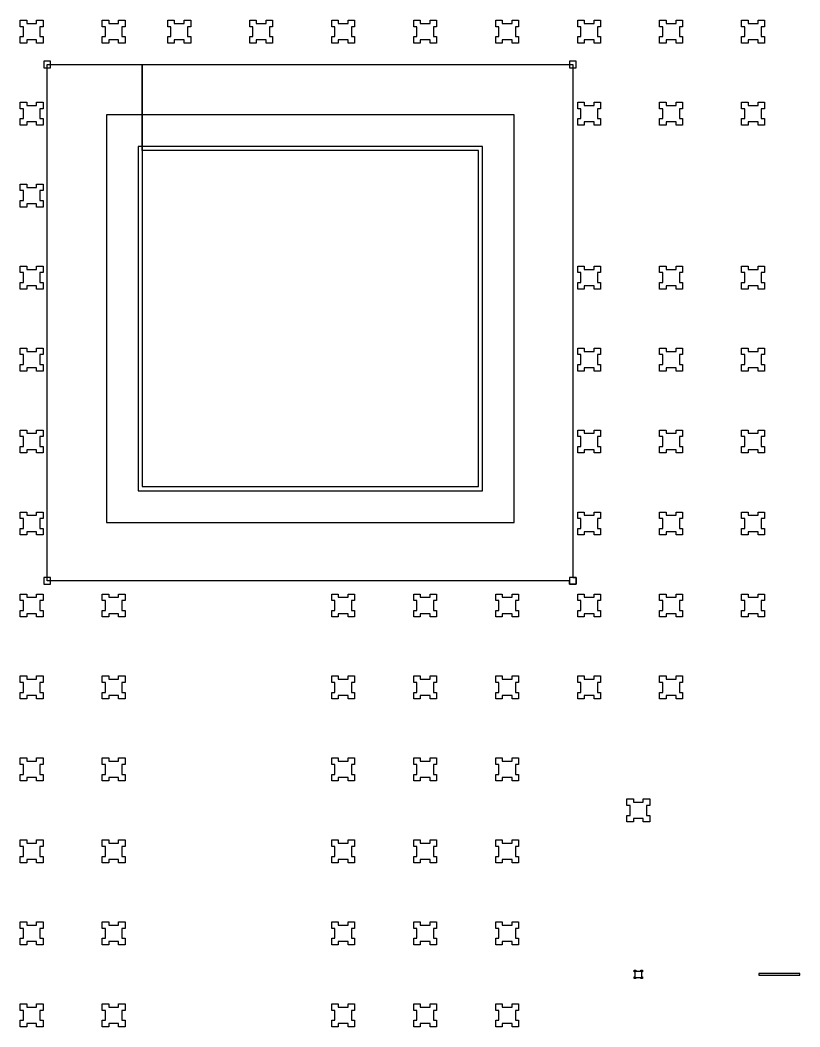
# Model space of a CAD drawing. Extents: x 0 to 9.6, y 0.2 to 11.8.
# Drawn here: x 0.03 to 4.79, y 5.68 to 11.82 of the extents above; entities that cross this region are included whole.
import ezdxf

# ---------------------------------------------------------------- set-up
doc = ezdxf.new("R2010")
doc.units = 0
doc.layers.add('holes', color=4, linetype='CONTINUOUS')
doc.layers.add('smallgap', color=3, linetype='CONTINUOUS')

msp = doc.modelspace()

# ---------------------------------------------------------------- linework, layer by layer
at = {"layer": 'holes', "linetype": 'CONTINUOUS'}
for points in [[(0.557, 8.757), (3.043, 8.757), (3.043, 11.243), (0.557, 11.243), (0.557, 8.757)], [(4.535, 5.995), (4.785, 5.995), (4.785, 6.005), (4.535, 6.005), (4.535, 5.995)]]:
    msp.add_lwpolyline(points, close=True, dxfattribs=at)
at = {"layer": 'smallgap', "linetype": 'CONTINUOUS'}
for points in [[(0.13, 11.8), (0.13, 11.82), (0.17, 11.82), (0.17, 11.78), (0.15, 11.78), (0.15, 11.72), (0.17, 11.72), (0.17, 11.68), (0.13, 11.68), (0.13, 11.7), (0.07, 11.7), (0.07, 11.68), (0.03, 11.68), (0.03, 11.72), (0.05, 11.72), (0.05, 11.78), (0.03, 11.78), (0.03, 11.82), (0.07, 11.82), (0.07, 11.8), (0.13, 11.8)], [(0.63, 11.8), (0.63, 11.82), (0.67, 11.82), (0.67, 11.78), (0.65, 11.78), (0.65, 11.72), (0.67, 11.72), (0.67, 11.68), (0.63, 11.68), (0.63, 11.7), (0.57, 11.7), (0.57, 11.68), (0.53, 11.68), (0.53, 11.72), (0.55, 11.72), (0.55, 11.78), (0.53, 11.78), (0.53, 11.82), (0.57, 11.82), (0.57, 11.8), (0.63, 11.8)], [(1.03, 11.8), (1.03, 11.82), (1.07, 11.82), (1.07, 11.78), (1.05, 11.78), (1.05, 11.72), (1.07, 11.72), (1.07, 11.68), (1.03, 11.68), (1.03, 11.7), (0.97, 11.7), (0.97, 11.68), (0.93, 11.68), (0.93, 11.72), (0.95, 11.72), (0.95, 11.78), (0.93, 11.78), (0.93, 11.82), (0.97, 11.82), (0.97, 11.8), (1.03, 11.8)], [(1.53, 11.8), (1.53, 11.82), (1.57, 11.82), (1.57, 11.78), (1.55, 11.78), (1.55, 11.72), (1.57, 11.72), (1.57, 11.68), (1.53, 11.68), (1.53, 11.7), (1.47, 11.7), (1.47, 11.68), (1.43, 11.68), (1.43, 11.72), (1.45, 11.72), (1.45, 11.78), (1.43, 11.78), (1.43, 11.82), (1.47, 11.82), (1.47, 11.8), (1.53, 11.8)], [(2.03, 11.8), (2.03, 11.82), (2.07, 11.82), (2.07, 11.78), (2.05, 11.78), (2.05, 11.72), (2.07, 11.72), (2.07, 11.68), (2.03, 11.68), (2.03, 11.7), (1.97, 11.7), (1.97, 11.68), (1.93, 11.68), (1.93, 11.72), (1.95, 11.72), (1.95, 11.78), (1.93, 11.78), (1.93, 11.82), (1.97, 11.82), (1.97, 11.8), (2.03, 11.8)], [(2.53, 11.8), (2.53, 11.82), (2.57, 11.82), (2.57, 11.78), (2.55, 11.78), (2.55, 11.72), (2.57, 11.72), (2.57, 11.68), (2.53, 11.68), (2.53, 11.7), (2.47, 11.7), (2.47, 11.68), (2.43, 11.68), (2.43, 11.72), (2.45, 11.72), (2.45, 11.78), (2.43, 11.78), (2.43, 11.82), (2.47, 11.82), (2.47, 11.8), (2.53, 11.8)], [(3.03, 11.8), (3.03, 11.82), (3.07, 11.82), (3.07, 11.78), (3.05, 11.78), (3.05, 11.72), (3.07, 11.72), (3.07, 11.68), (3.03, 11.68), (3.03, 11.7), (2.97, 11.7), (2.97, 11.68), (2.93, 11.68), (2.93, 11.72), (2.95, 11.72), (2.95, 11.78), (2.93, 11.78), (2.93, 11.82), (2.97, 11.82), (2.97, 11.8), (3.03, 11.8)], [(3.53, 11.8), (3.53, 11.82), (3.57, 11.82), (3.57, 11.78), (3.55, 11.78), (3.55, 11.72), (3.57, 11.72), (3.57, 11.68), (3.53, 11.68), (3.53, 11.7), (3.47, 11.7), (3.47, 11.68), (3.43, 11.68), (3.43, 11.72), (3.45, 11.72), (3.45, 11.78), (3.43, 11.78), (3.43, 11.82), (3.47, 11.82), (3.47, 11.8), (3.53, 11.8)], [(4.03, 11.8), (4.03, 11.82), (4.07, 11.82), (4.07, 11.78), (4.05, 11.78), (4.05, 11.72), (4.07, 11.72), (4.07, 11.68), (4.03, 11.68), (4.03, 11.7), (3.97, 11.7), (3.97, 11.68), (3.93, 11.68), (3.93, 11.72), (3.95, 11.72), (3.95, 11.78), (3.93, 11.78), (3.93, 11.82), (3.97, 11.82), (3.97, 11.8), (4.03, 11.8)], [(4.53, 11.8), (4.53, 11.82), (4.57, 11.82), (4.57, 11.78), (4.55, 11.78), (4.55, 11.72), (4.57, 11.72), (4.57, 11.68), (4.53, 11.68), (4.53, 11.7), (4.47, 11.7), (4.47, 11.68), (4.43, 11.68), (4.43, 11.72), (4.45, 11.72), (4.45, 11.78), (4.43, 11.78), (4.43, 11.82), (4.47, 11.82), (4.47, 11.8), (4.53, 11.8)], [(0.175, 11.53), (0.215, 11.53), (0.215, 11.57), (0.175, 11.57), (0.175, 11.53)], [(0.775, 11.025), (0.775, 11.55), (3.4, 11.55), (3.4, 11), (3.4, 9.7475), (3.4, 8.495), (3.4, 8.42), (3.42, 8.42), (3.42, 8.38), (3.38, 8.38), (3.38, 8.4), (2.9813, 8.4), (2.53, 8.4), (2.03, 8.4), (0.775, 8.4), (0.63, 8.4), (0.195, 8.4), (0.195, 11.55), (0.775, 11.55), (0.775, 11.025), (0.775, 8.975), (2.825, 8.975), (2.825, 11.025), (0.775, 11.025)], [(3.38, 11.53), (3.42, 11.53), (3.42, 11.57), (3.38, 11.57), (3.38, 11.53)], [(0.13, 11.3), (0.13, 11.32), (0.17, 11.32), (0.17, 11.28), (0.15, 11.28), (0.15, 11.22), (0.17, 11.22), (0.17, 11.18), (0.13, 11.18), (0.13, 11.2), (0.07, 11.2), (0.07, 11.18), (0.03, 11.18), (0.03, 11.22), (0.05, 11.22), (0.05, 11.28), (0.03, 11.28), (0.03, 11.32), (0.07, 11.32), (0.07, 11.3), (0.13, 11.3)], [(3.53, 11.3), (3.53, 11.32), (3.57, 11.32), (3.57, 11.28), (3.55, 11.28), (3.55, 11.22), (3.57, 11.22), (3.57, 11.18), (3.53, 11.18), (3.53, 11.2), (3.47, 11.2), (3.47, 11.18), (3.43, 11.18), (3.43, 11.22), (3.45, 11.22), (3.45, 11.28), (3.43, 11.28), (3.43, 11.32), (3.47, 11.32), (3.47, 11.3), (3.53, 11.3)], [(4.03, 11.3), (4.03, 11.32), (4.07, 11.32), (4.07, 11.28), (4.05, 11.28), (4.05, 11.22), (4.07, 11.22), (4.07, 11.18), (4.03, 11.18), (4.03, 11.2), (3.97, 11.2), (3.97, 11.18), (3.93, 11.18), (3.93, 11.22), (3.95, 11.22), (3.95, 11.28), (3.93, 11.28), (3.93, 11.32), (3.97, 11.32), (3.97, 11.3), (4.03, 11.3)], [(4.53, 11.3), (4.53, 11.32), (4.57, 11.32), (4.57, 11.28), (4.55, 11.28), (4.55, 11.22), (4.57, 11.22), (4.57, 11.18), (4.53, 11.18), (4.53, 11.2), (4.47, 11.2), (4.47, 11.18), (4.43, 11.18), (4.43, 11.22), (4.45, 11.22), (4.45, 11.28), (4.43, 11.28), (4.43, 11.32), (4.47, 11.32), (4.47, 11.3), (4.53, 11.3)], [(0.75, 8.95), (2.85, 8.95), (2.85, 11.05), (0.75, 11.05), (0.75, 8.95)], [(0.13, 10.8), (0.13, 10.82), (0.17, 10.82), (0.17, 10.78), (0.15, 10.78), (0.15, 10.72), (0.17, 10.72), (0.17, 10.68), (0.13, 10.68), (0.13, 10.7), (0.07, 10.7), (0.07, 10.68), (0.03, 10.68), (0.03, 10.72), (0.05, 10.72), (0.05, 10.78), (0.03, 10.78), (0.03, 10.82), (0.07, 10.82), (0.07, 10.8), (0.13, 10.8)], [(0.13, 10.3), (0.13, 10.32), (0.17, 10.32), (0.17, 10.28), (0.15, 10.28), (0.15, 10.22), (0.17, 10.22), (0.17, 10.18), (0.13, 10.18), (0.13, 10.2), (0.07, 10.2), (0.07, 10.18), (0.03, 10.18), (0.03, 10.22), (0.05, 10.22), (0.05, 10.28), (0.03, 10.28), (0.03, 10.32), (0.07, 10.32), (0.07, 10.3), (0.13, 10.3)], [(3.53, 10.3), (3.53, 10.32), (3.57, 10.32), (3.57, 10.28), (3.55, 10.28), (3.55, 10.22), (3.57, 10.22), (3.57, 10.18), (3.53, 10.18), (3.53, 10.2), (3.47, 10.2), (3.47, 10.18), (3.43, 10.18), (3.43, 10.22), (3.45, 10.22), (3.45, 10.28), (3.43, 10.28), (3.43, 10.32), (3.47, 10.32), (3.47, 10.3), (3.53, 10.3)], [(4.03, 10.3), (4.03, 10.32), (4.07, 10.32), (4.07, 10.28), (4.05, 10.28), (4.05, 10.22), (4.07, 10.22), (4.07, 10.18), (4.03, 10.18), (4.03, 10.2), (3.97, 10.2), (3.97, 10.18), (3.93, 10.18), (3.93, 10.22), (3.95, 10.22), (3.95, 10.28), (3.93, 10.28), (3.93, 10.32), (3.97, 10.32), (3.97, 10.3), (4.03, 10.3)], [(4.53, 10.3), (4.53, 10.32), (4.57, 10.32), (4.57, 10.28), (4.55, 10.28), (4.55, 10.22), (4.57, 10.22), (4.57, 10.18), (4.53, 10.18), (4.53, 10.2), (4.47, 10.2), (4.47, 10.18), (4.43, 10.18), (4.43, 10.22), (4.45, 10.22), (4.45, 10.28), (4.43, 10.28), (4.43, 10.32), (4.47, 10.32), (4.47, 10.3), (4.53, 10.3)], [(0.13, 9.8), (0.13, 9.82), (0.17, 9.82), (0.17, 9.78), (0.15, 9.78), (0.15, 9.72), (0.17, 9.72), (0.17, 9.68), (0.13, 9.68), (0.13, 9.7), (0.07, 9.7), (0.07, 9.68), (0.03, 9.68), (0.03, 9.72), (0.05, 9.72), (0.05, 9.78), (0.03, 9.78), (0.03, 9.82), (0.07, 9.82), (0.07, 9.8), (0.13, 9.8)], [(3.53, 9.8), (3.53, 9.82), (3.57, 9.82), (3.57, 9.78), (3.55, 9.78), (3.55, 9.7475), (3.55, 9.72), (3.57, 9.72), (3.57, 9.68), (3.53, 9.68), (3.53, 9.7), (3.47, 9.7), (3.47, 9.68), (3.43, 9.68), (3.43, 9.72), (3.45, 9.72), (3.45, 9.7475), (3.45, 9.78), (3.43, 9.78), (3.43, 9.82), (3.47, 9.82), (3.47, 9.8), (3.53, 9.8)], [(4.03, 9.8), (4.03, 9.82), (4.07, 9.82), (4.07, 9.78), (4.05, 9.78), (4.05, 9.7475), (4.05, 9.72), (4.07, 9.72), (4.07, 9.68), (4.03, 9.68), (4.03, 9.7), (3.97, 9.7), (3.97, 9.68), (3.93, 9.68), (3.93, 9.72), (3.95, 9.72), (3.95, 9.7475), (3.95, 9.78), (3.93, 9.78), (3.93, 9.82), (3.97, 9.82), (3.97, 9.8), (4.03, 9.8)], [(4.53, 9.8), (4.53, 9.82), (4.57, 9.82), (4.57, 9.78), (4.55, 9.78), (4.55, 9.7475), (4.55, 9.72), (4.57, 9.72), (4.57, 9.68), (4.53, 9.68), (4.53, 9.7), (4.47, 9.7), (4.47, 9.68), (4.43, 9.68), (4.43, 9.72), (4.45, 9.72), (4.45, 9.7475), (4.45, 9.78), (4.43, 9.78), (4.43, 9.82), (4.47, 9.82), (4.47, 9.8), (4.53, 9.8)], [(0.13, 9.3), (0.13, 9.32), (0.17, 9.32), (0.17, 9.28), (0.15, 9.28), (0.15, 9.22), (0.17, 9.22), (0.17, 9.18), (0.13, 9.18), (0.13, 9.2), (0.07, 9.2), (0.07, 9.18), (0.03, 9.18), (0.03, 9.22), (0.05, 9.22), (0.05, 9.28), (0.03, 9.28), (0.03, 9.32), (0.07, 9.32), (0.07, 9.3), (0.13, 9.3)], [(3.53, 9.3), (3.53, 9.32), (3.57, 9.32), (3.57, 9.28), (3.55, 9.28), (3.55, 9.22), (3.57, 9.22), (3.57, 9.18), (3.53, 9.18), (3.53, 9.2), (3.47, 9.2), (3.47, 9.18), (3.43, 9.18), (3.43, 9.22), (3.45, 9.22), (3.45, 9.28), (3.43, 9.28), (3.43, 9.32), (3.47, 9.32), (3.47, 9.3), (3.53, 9.3)], [(4.03, 9.3), (4.03, 9.32), (4.07, 9.32), (4.07, 9.28), (4.05, 9.28), (4.05, 9.22), (4.07, 9.22), (4.07, 9.18), (4.03, 9.18), (4.03, 9.2), (3.97, 9.2), (3.97, 9.18), (3.93, 9.18), (3.93, 9.22), (3.95, 9.22), (3.95, 9.28), (3.93, 9.28), (3.93, 9.32), (3.97, 9.32), (3.97, 9.3), (4.03, 9.3)], [(4.53, 9.3), (4.53, 9.32), (4.57, 9.32), (4.57, 9.28), (4.55, 9.28), (4.55, 9.22), (4.57, 9.22), (4.57, 9.18), (4.53, 9.18), (4.53, 9.2), (4.47, 9.2), (4.47, 9.18), (4.43, 9.18), (4.43, 9.22), (4.45, 9.22), (4.45, 9.28), (4.43, 9.28), (4.43, 9.32), (4.47, 9.32), (4.47, 9.3), (4.53, 9.3)], [(0.13, 8.8), (0.13, 8.82), (0.17, 8.82), (0.17, 8.78), (0.15, 8.78), (0.15, 8.72), (0.17, 8.72), (0.17, 8.68), (0.13, 8.68), (0.13, 8.7), (0.07, 8.7), (0.07, 8.68), (0.03, 8.68), (0.03, 8.72), (0.05, 8.72), (0.05, 8.78), (0.03, 8.78), (0.03, 8.82), (0.07, 8.82), (0.07, 8.8), (0.13, 8.8)], [(3.53, 8.8), (3.53, 8.82), (3.57, 8.82), (3.57, 8.78), (3.55, 8.78), (3.55, 8.72), (3.57, 8.72), (3.57, 8.68), (3.53, 8.68), (3.53, 8.7), (3.47, 8.7), (3.47, 8.68), (3.43, 8.68), (3.43, 8.72), (3.45, 8.72), (3.45, 8.78), (3.43, 8.78), (3.43, 8.82), (3.47, 8.82), (3.47, 8.8), (3.53, 8.8)], [(4.03, 8.8), (4.03, 8.82), (4.07, 8.82), (4.07, 8.78), (4.05, 8.78), (4.05, 8.72), (4.07, 8.72), (4.07, 8.68), (4.03, 8.68), (4.03, 8.7), (3.97, 8.7), (3.97, 8.68), (3.93, 8.68), (3.93, 8.72), (3.95, 8.72), (3.95, 8.78), (3.93, 8.78), (3.93, 8.82), (3.97, 8.82), (3.97, 8.8), (4.03, 8.8)], [(4.53, 8.8), (4.53, 8.82), (4.57, 8.82), (4.57, 8.78), (4.55, 8.78), (4.55, 8.72), (4.57, 8.72), (4.57, 8.68), (4.53, 8.68), (4.53, 8.7), (4.47, 8.7), (4.47, 8.68), (4.43, 8.68), (4.43, 8.72), (4.45, 8.72), (4.45, 8.78), (4.43, 8.78), (4.43, 8.82), (4.47, 8.82), (4.47, 8.8), (4.53, 8.8)], [(0.175, 8.38), (0.215, 8.38), (0.215, 8.42), (0.175, 8.42), (0.175, 8.38)], [(3.38, 8.38), (3.42, 8.38), (3.42, 8.42), (3.38, 8.42), (3.38, 8.38)], [(0.13, 8.3), (0.13, 8.32), (0.17, 8.32), (0.17, 8.28), (0.15, 8.28), (0.15, 8.22), (0.17, 8.22), (0.17, 8.18), (0.13, 8.18), (0.13, 8.2), (0.07, 8.2), (0.07, 8.18), (0.03, 8.18), (0.03, 8.22), (0.05, 8.22), (0.05, 8.28), (0.03, 8.28), (0.03, 8.32), (0.07, 8.32), (0.07, 8.3), (0.13, 8.3)], [(0.63, 8.3), (0.63, 8.32), (0.67, 8.32), (0.67, 8.28), (0.65, 8.28), (0.65, 8.22), (0.67, 8.22), (0.67, 8.18), (0.63, 8.18), (0.63, 8.2), (0.57, 8.2), (0.57, 8.18), (0.53, 8.18), (0.53, 8.22), (0.55, 8.22), (0.55, 8.28), (0.53, 8.28), (0.53, 8.32), (0.57, 8.32), (0.57, 8.3), (0.63, 8.3)], [(2.03, 8.3), (2.03, 8.32), (2.07, 8.32), (2.07, 8.28), (2.05, 8.28), (2.05, 8.22), (2.07, 8.22), (2.07, 8.18), (2.03, 8.18), (2.03, 8.2), (1.97, 8.2), (1.97, 8.18), (1.93, 8.18), (1.93, 8.22), (1.95, 8.22), (1.95, 8.28), (1.93, 8.28), (1.93, 8.32), (1.97, 8.32), (1.97, 8.3), (2.03, 8.3)], [(2.53, 8.3), (2.53, 8.32), (2.57, 8.32), (2.57, 8.28), (2.55, 8.28), (2.55, 8.22), (2.57, 8.22), (2.57, 8.18), (2.53, 8.18), (2.53, 8.2), (2.47, 8.2), (2.47, 8.18), (2.43, 8.18), (2.43, 8.22), (2.45, 8.22), (2.45, 8.28), (2.43, 8.28), (2.43, 8.32), (2.47, 8.32), (2.47, 8.3), (2.53, 8.3)], [(3.03, 8.3), (3.03, 8.32), (3.07, 8.32), (3.07, 8.28), (3.05, 8.28), (3.05, 8.22), (3.07, 8.22), (3.07, 8.18), (3.03, 8.18), (3.03, 8.2), (2.9813, 8.2), (2.97, 8.2), (2.97, 8.18), (2.93, 8.18), (2.93, 8.22), (2.95, 8.22), (2.95, 8.28), (2.93, 8.28), (2.93, 8.32), (2.97, 8.32), (2.97, 8.3), (2.9813, 8.3), (3.03, 8.3)], [(3.53, 8.3), (3.53, 8.32), (3.57, 8.32), (3.57, 8.28), (3.55, 8.28), (3.55, 8.22), (3.57, 8.22), (3.57, 8.18), (3.53, 8.18), (3.53, 8.2), (3.47, 8.2), (3.47, 8.18), (3.43, 8.18), (3.43, 8.22), (3.45, 8.22), (3.45, 8.28), (3.43, 8.28), (3.43, 8.32), (3.47, 8.32), (3.47, 8.3), (3.53, 8.3)], [(4.03, 8.3), (4.03, 8.32), (4.07, 8.32), (4.07, 8.28), (4.05, 8.28), (4.05, 8.22), (4.07, 8.22), (4.07, 8.18), (4.03, 8.18), (4.03, 8.2), (3.97, 8.2), (3.97, 8.18), (3.93, 8.18), (3.93, 8.22), (3.95, 8.22), (3.95, 8.28), (3.93, 8.28), (3.93, 8.32), (3.97, 8.32), (3.97, 8.3), (4.03, 8.3)], [(4.53, 8.3), (4.53, 8.32), (4.57, 8.32), (4.57, 8.28), (4.55, 8.28), (4.55, 8.22), (4.57, 8.22), (4.57, 8.18), (4.53, 8.18), (4.53, 8.2), (4.47, 8.2), (4.47, 8.18), (4.43, 8.18), (4.43, 8.22), (4.45, 8.22), (4.45, 8.28), (4.43, 8.28), (4.43, 8.32), (4.47, 8.32), (4.47, 8.3), (4.53, 8.3)], [(0.13, 7.8), (0.13, 7.82), (0.17, 7.82), (0.17, 7.78), (0.15, 7.78), (0.15, 7.72), (0.17, 7.72), (0.17, 7.68), (0.13, 7.68), (0.13, 7.7), (0.07, 7.7), (0.07, 7.68), (0.03, 7.68), (0.03, 7.72), (0.05, 7.72), (0.05, 7.78), (0.03, 7.78), (0.03, 7.82), (0.07, 7.82), (0.07, 7.8), (0.13, 7.8)], [(0.63, 7.8), (0.63, 7.82), (0.67, 7.82), (0.67, 7.78), (0.65, 7.78), (0.65, 7.72), (0.67, 7.72), (0.67, 7.68), (0.63, 7.68), (0.63, 7.7), (0.57, 7.7), (0.57, 7.68), (0.53, 7.68), (0.53, 7.72), (0.55, 7.72), (0.55, 7.78), (0.53, 7.78), (0.53, 7.82), (0.57, 7.82), (0.57, 7.8), (0.63, 7.8)], [(2.03, 7.8), (2.03, 7.82), (2.07, 7.82), (2.07, 7.78), (2.05, 7.78), (2.05, 7.72), (2.07, 7.72), (2.07, 7.68), (2.03, 7.68), (2.03, 7.7), (1.97, 7.7), (1.97, 7.68), (1.93, 7.68), (1.93, 7.72), (1.95, 7.72), (1.95, 7.78), (1.93, 7.78), (1.93, 7.82), (1.97, 7.82), (1.97, 7.8), (2.03, 7.8)], [(2.53, 7.8), (2.53, 7.82), (2.57, 7.82), (2.57, 7.78), (2.55, 7.78), (2.55, 7.72), (2.57, 7.72), (2.57, 7.68), (2.53, 7.68), (2.53, 7.7), (2.47, 7.7), (2.47, 7.68), (2.43, 7.68), (2.43, 7.72), (2.45, 7.72), (2.45, 7.78), (2.43, 7.78), (2.43, 7.82), (2.47, 7.82), (2.47, 7.8), (2.53, 7.8)], [(3.03, 7.8), (3.03, 7.82), (3.07, 7.82), (3.07, 7.78), (3.05, 7.78), (3.05, 7.72), (3.07, 7.72), (3.07, 7.68), (3.03, 7.68), (3.03, 7.7), (2.9813, 7.7), (2.97, 7.7), (2.97, 7.68), (2.93, 7.68), (2.93, 7.72), (2.95, 7.72), (2.95, 7.78), (2.93, 7.78), (2.93, 7.82), (2.97, 7.82), (2.97, 7.8), (2.9813, 7.8), (3.03, 7.8)], [(3.53, 7.8), (3.53, 7.82), (3.57, 7.82), (3.57, 7.78), (3.55, 7.78), (3.55, 7.72), (3.57, 7.72), (3.57, 7.68), (3.53, 7.68), (3.53, 7.7), (3.47, 7.7), (3.47, 7.68), (3.43, 7.68), (3.43, 7.72), (3.45, 7.72), (3.45, 7.78), (3.43, 7.78), (3.43, 7.82), (3.47, 7.82), (3.47, 7.8), (3.53, 7.8)], [(4.03, 7.8), (4.03, 7.82), (4.07, 7.82), (4.07, 7.78), (4.05, 7.78), (4.05, 7.72), (4.07, 7.72), (4.07, 7.68), (4.03, 7.68), (4.03, 7.7), (3.97, 7.7), (3.97, 7.68), (3.93, 7.68), (3.93, 7.72), (3.95, 7.72), (3.95, 7.78), (3.93, 7.78), (3.93, 7.82), (3.97, 7.82), (3.97, 7.8), (4.03, 7.8)], [(0.13, 7.3), (0.13, 7.32), (0.17, 7.32), (0.17, 7.28), (0.15, 7.28), (0.15, 7.22), (0.17, 7.22), (0.17, 7.1875), (0.17, 7.18), (0.13, 7.18), (0.13, 7.1875), (0.13, 7.2), (0.07, 7.2), (0.07, 7.1875), (0.07, 7.18), (0.03, 7.18), (0.03, 7.1875), (0.03, 7.22), (0.05, 7.22), (0.05, 7.28), (0.03, 7.28), (0.03, 7.32), (0.07, 7.32), (0.07, 7.3), (0.13, 7.3)], [(0.63, 7.3), (0.63, 7.32), (0.67, 7.32), (0.67, 7.28), (0.65, 7.28), (0.65, 7.22), (0.67, 7.22), (0.67, 7.1875), (0.67, 7.18), (0.63, 7.18), (0.63, 7.1875), (0.63, 7.2), (0.57, 7.2), (0.57, 7.1875), (0.57, 7.18), (0.53, 7.18), (0.53, 7.1875), (0.53, 7.22), (0.55, 7.22), (0.55, 7.28), (0.53, 7.28), (0.53, 7.32), (0.57, 7.32), (0.57, 7.3), (0.63, 7.3)], [(2.03, 7.3), (2.03, 7.32), (2.07, 7.32), (2.07, 7.28), (2.05, 7.28), (2.05, 7.22), (2.07, 7.22), (2.07, 7.195), (2.07, 7.18), (2.03, 7.18), (2.03, 7.195), (2.03, 7.2), (1.97, 7.2), (1.97, 7.195), (1.97, 7.18), (1.93, 7.18), (1.93, 7.195), (1.93, 7.22), (1.95, 7.22), (1.95, 7.28), (1.93, 7.28), (1.93, 7.32), (1.97, 7.32), (1.97, 7.3), (2.03, 7.3)], [(2.53, 7.3), (2.53, 7.32), (2.57, 7.32), (2.57, 7.28), (2.55, 7.28), (2.55, 7.22), (2.57, 7.22), (2.57, 7.195), (2.57, 7.18), (2.53, 7.18), (2.53, 7.195), (2.53, 7.2), (2.47, 7.2), (2.47, 7.195), (2.47, 7.18), (2.43, 7.18), (2.43, 7.195), (2.43, 7.22), (2.45, 7.22), (2.45, 7.28), (2.43, 7.28), (2.43, 7.32), (2.47, 7.32), (2.47, 7.3), (2.53, 7.3)], [(3.03, 7.3), (3.03, 7.32), (3.07, 7.32), (3.07, 7.28), (3.05, 7.28), (3.05, 7.2425), (3.05, 7.22), (3.07, 7.22), (3.07, 7.18), (3.03, 7.18), (3.03, 7.2), (2.97, 7.2), (2.97, 7.195), (2.97, 7.18), (2.93, 7.18), (2.93, 7.195), (2.93, 7.22), (2.95, 7.22), (2.95, 7.28), (2.93, 7.28), (2.93, 7.32), (2.97, 7.32), (2.97, 7.3), (2.9813, 7.3), (3.03, 7.3)], [(3.83, 7.05), (3.83, 7.07), (3.87, 7.07), (3.87, 7.03), (3.85, 7.03), (3.85, 6.97), (3.87, 6.97), (3.87, 6.93), (3.83, 6.93), (3.83, 6.95), (3.77, 6.95), (3.77, 6.93), (3.73, 6.93), (3.73, 6.97), (3.75, 6.97), (3.75, 7.03), (3.73, 7.03), (3.73, 7.07), (3.77, 7.07), (3.77, 7.05), (3.83, 7.05)], [(0.13, 6.8), (0.13, 6.82), (0.17, 6.82), (0.17, 6.78), (0.15, 6.78), (0.15, 6.72), (0.17, 6.72), (0.17, 6.68), (0.13, 6.68), (0.13, 6.7), (0.07, 6.7), (0.07, 6.68), (0.03, 6.68), (0.03, 6.72), (0.05, 6.72), (0.05, 6.78), (0.03, 6.78), (0.03, 6.82), (0.07, 6.82), (0.07, 6.8), (0.13, 6.8)], [(0.63, 6.8), (0.63, 6.82), (0.67, 6.82), (0.67, 6.78), (0.65, 6.78), (0.65, 6.72), (0.67, 6.72), (0.67, 6.68), (0.63, 6.68), (0.63, 6.7), (0.57, 6.7), (0.57, 6.68), (0.53, 6.68), (0.53, 6.72), (0.55, 6.72), (0.55, 6.78), (0.53, 6.78), (0.53, 6.82), (0.57, 6.82), (0.57, 6.8), (0.63, 6.8)], [(2.03, 6.8), (2.03, 6.82), (2.07, 6.82), (2.07, 6.78), (2.05, 6.78), (2.05, 6.72), (2.07, 6.72), (2.07, 6.68), (2.03, 6.68), (2.03, 6.7), (1.97, 6.7), (1.97, 6.68), (1.93, 6.68), (1.93, 6.72), (1.95, 6.72), (1.95, 6.78), (1.93, 6.78), (1.93, 6.82), (1.97, 6.82), (1.97, 6.8), (2.03, 6.8)], [(2.53, 6.8), (2.53, 6.82), (2.57, 6.82), (2.57, 6.78), (2.55, 6.78), (2.55, 6.72), (2.57, 6.72), (2.57, 6.68), (2.53, 6.68), (2.53, 6.7), (2.47, 6.7), (2.47, 6.68), (2.43, 6.68), (2.43, 6.72), (2.45, 6.72), (2.45, 6.78), (2.43, 6.78), (2.43, 6.82), (2.47, 6.82), (2.47, 6.8), (2.53, 6.8)], [(3.03, 6.8), (3.03, 6.82), (3.07, 6.82), (3.07, 6.78), (3.05, 6.78), (3.05, 6.72), (3.07, 6.72), (3.07, 6.68), (3.03, 6.68), (3.03, 6.7), (2.9813, 6.7), (2.97, 6.7), (2.97, 6.68), (2.93, 6.68), (2.93, 6.72), (2.95, 6.72), (2.95, 6.78), (2.93, 6.78), (2.93, 6.82), (2.97, 6.82), (2.97, 6.8), (2.9813, 6.8), (3.03, 6.8)], [(0.13, 6.3), (0.13, 6.32), (0.17, 6.32), (0.17, 6.28), (0.15, 6.28), (0.15, 6.22), (0.17, 6.22), (0.17, 6.18), (0.13, 6.18), (0.13, 6.2), (0.07, 6.2), (0.07, 6.18), (0.03, 6.18), (0.03, 6.22), (0.05, 6.22), (0.05, 6.28), (0.03, 6.28), (0.03, 6.32), (0.07, 6.32), (0.07, 6.3), (0.13, 6.3)], [(0.63, 6.3), (0.63, 6.32), (0.67, 6.32), (0.67, 6.28), (0.65, 6.28), (0.65, 6.22), (0.67, 6.22), (0.67, 6.18), (0.63, 6.18), (0.63, 6.2), (0.57, 6.2), (0.57, 6.18), (0.53, 6.18), (0.53, 6.22), (0.55, 6.22), (0.55, 6.28), (0.53, 6.28), (0.53, 6.32), (0.57, 6.32), (0.57, 6.3), (0.63, 6.3)], [(2.03, 6.3), (2.03, 6.32), (2.07, 6.32), (2.07, 6.28), (2.05, 6.28), (2.05, 6.22), (2.07, 6.22), (2.07, 6.18), (2.03, 6.18), (2.03, 6.2), (1.97, 6.2), (1.97, 6.18), (1.93, 6.18), (1.93, 6.22), (1.95, 6.22), (1.95, 6.28), (1.93, 6.28), (1.93, 6.32), (1.97, 6.32), (1.97, 6.3), (2.03, 6.3)], [(2.53, 6.3), (2.53, 6.32), (2.57, 6.32), (2.57, 6.28), (2.55, 6.28), (2.55, 6.22), (2.57, 6.22), (2.57, 6.18), (2.53, 6.18), (2.53, 6.2), (2.47, 6.2), (2.47, 6.18), (2.43, 6.18), (2.43, 6.22), (2.45, 6.22), (2.45, 6.28), (2.43, 6.28), (2.43, 6.32), (2.47, 6.32), (2.47, 6.3), (2.53, 6.3)], [(3.03, 6.3), (3.03, 6.32), (3.07, 6.32), (3.07, 6.28), (3.05, 6.28), (3.05, 6.22), (3.07, 6.22), (3.07, 6.18), (3.03, 6.18), (3.03, 6.2), (2.9813, 6.2), (2.97, 6.2), (2.97, 6.18), (2.93, 6.18), (2.93, 6.22), (2.95, 6.22), (2.95, 6.28), (2.93, 6.28), (2.93, 6.32), (2.97, 6.32), (2.97, 6.3), (2.9813, 6.3), (3.03, 6.3)], [(3.815, 6.02), (3.815, 6.025), (3.825, 6.025), (3.825, 6.015), (3.82, 6.015), (3.82, 5.985), (3.825, 5.985), (3.825, 5.975), (3.815, 5.975), (3.815, 5.98), (3.785, 5.98), (3.785, 5.975), (3.775, 5.975), (3.775, 5.985), (3.78, 5.985), (3.78, 6.015), (3.775, 6.015), (3.775, 6.025), (3.785, 6.025), (3.785, 6.02), (3.815, 6.02)], [(3.78, 5.99), (3.78, 6.02), (3.82, 6.02), (3.82, 5.99), (3.82, 5.98), (3.78, 5.98), (3.78, 5.99)], [(0.13, 5.8), (0.13, 5.82), (0.17, 5.82), (0.17, 5.78), (0.15, 5.78), (0.15, 5.72), (0.17, 5.72), (0.17, 5.68), (0.13, 5.68), (0.13, 5.7), (0.07, 5.7), (0.07, 5.68), (0.03, 5.68), (0.03, 5.72), (0.05, 5.72), (0.05, 5.78), (0.03, 5.78), (0.03, 5.82), (0.07, 5.82), (0.07, 5.8), (0.13, 5.8)], [(0.63, 5.8), (0.63, 5.82), (0.67, 5.82), (0.67, 5.78), (0.65, 5.78), (0.65, 5.72), (0.67, 5.72), (0.67, 5.68), (0.63, 5.68), (0.63, 5.7), (0.57, 5.7), (0.57, 5.68), (0.53, 5.68), (0.53, 5.72), (0.55, 5.72), (0.55, 5.78), (0.53, 5.78), (0.53, 5.82), (0.57, 5.82), (0.57, 5.8), (0.63, 5.8)], [(2.03, 5.8), (2.03, 5.82), (2.07, 5.82), (2.07, 5.78), (2.05, 5.78), (2.05, 5.72), (2.07, 5.72), (2.07, 5.68), (2.03, 5.68), (2.03, 5.7), (1.97, 5.7), (1.97, 5.68), (1.93, 5.68), (1.93, 5.72), (1.95, 5.72), (1.95, 5.78), (1.93, 5.78), (1.93, 5.82), (1.97, 5.82), (1.97, 5.8), (2.03, 5.8)], [(2.53, 5.8), (2.53, 5.82), (2.57, 5.82), (2.57, 5.78), (2.55, 5.78), (2.55, 5.72), (2.57, 5.72), (2.57, 5.68), (2.53, 5.68), (2.53, 5.7), (2.47, 5.7), (2.47, 5.68), (2.43, 5.68), (2.43, 5.72), (2.45, 5.72), (2.45, 5.78), (2.43, 5.78), (2.43, 5.82), (2.47, 5.82), (2.47, 5.8), (2.53, 5.8)], [(3.03, 5.8), (3.03, 5.82), (3.07, 5.82), (3.07, 5.78), (3.05, 5.78), (3.05, 5.72), (3.07, 5.72), (3.07, 5.68), (3.03, 5.68), (3.03, 5.7), (2.97, 5.7), (2.97, 5.68), (2.93, 5.68), (2.93, 5.72), (2.95, 5.72), (2.95, 5.78), (2.93, 5.78), (2.93, 5.82), (2.97, 5.82), (2.97, 5.8), (3.03, 5.8)]]:
    msp.add_lwpolyline(points, close=True, dxfattribs=at)

doc.saveas('drawing.dxf')
